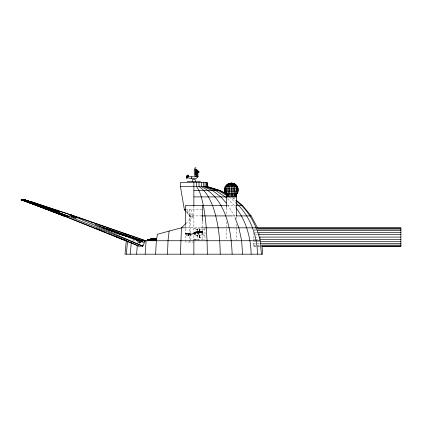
<?xml version="1.0" encoding="UTF-8"?>
<svg xmlns="http://www.w3.org/2000/svg" width="422" height="422" viewBox="0 0 422 422"><rect width="100%" height="100%" fill="white"/><g stroke="black" fill="none" stroke-linecap="round" stroke-linejoin="round"><path stroke-width="0.32" stroke-dasharray="2.11 1.58" d="M195.492 232.469L195.149 232.337L196.626 232.422M196.383 232.337L196.578 232.49M199.78 231.662L200.228 231.504L199.78 231.662L199.706 230.818L200.16 231.514M199.548 236.23C199.743 236.731 200.112 238.451 199.944 237.655M202.702 232.511L202.855 232.089L202.439 232.026L201.758 232.912L202.871 231.958L202.344 232.264C201.763 233.139 197.95 232.501 200.672 231.435L201.8 232.179L201.758 232.912L202.702 232.559L201.763 232.912L200.07 232.717L199.427 232.3L199.595 231.594L198.994 231.636L198.736 232.749C187.579 231.667 209.164 230.576 200.74 232.654L199.638 232.311L199.59 231.499L194.5 232.153L195.987 232.269M194.822 232.2L194.5 232.153L199.59 231.499L199.427 232.3L200.935 232.881L199.849 232.67L200.017 232.385L196.673 231.942L194.5 232.242L196.921 232.591L198.968 232.274L200.941 232.686M202.871 231.958L200.724 231.773L199.638 232.311L202.344 232.264L202.154 232.591L199.548 232.67L200.935 232.881L200.751 232.517L202.855 232.411M196.689 231.694L196.673 232.269L200.74 232.67M139.223 243.272L139.313 242.128L137.699 240.74L111.677 231.72M139.587 243.842L139.714 242.128L138.105 240.74L109.604 230.86M199.137 230.022L199.369 230.75L199.548 230.022M137.54 242.661L137.699 240.74A10.518 6.673 -90 0 0 143.396 242.175M199.137 236.23C199.981 237.148 199.738 238.129 199.928 237.106M107.309 229.869L139.54 241.041L139.598 240.74L139.598 241.052M141.069 241.041L141.133 240.74L141.133 241.052M141.138 241.337L141.196 241.041M141.475 241.041L141.534 240.74L141.534 241.052M141.539 241.337L141.602 241.041L141.665 241.358L103.126 228.022M141.613 241.337L141.671 241.041M141.803 241.041L141.866 240.74L141.866 241.052L97.371 225.633M124.917 234.727L142.267 240.74L142.203 241.041L95.736 224.931M199.928 230.939L199.743 231.72M202.871 231.847L202.212 232.501L200.017 232.385L202.644 232.606L201.758 232.881L202.644 232.606L202.644 232.042M157.311 239.854L157.38 239.854M199.374 231.546L198.968 232.274L199.595 231.594M199.522 236.093C198.878 235.386 199.627 237.074 199.548 235.386M141.971 241.358L142.446 240.74L141.85 241.337L101.043 227.21M142.378 241.358L142.852 240.74L142.251 241.337L98.347 226.134M199.543 230.227C198.999 230.57 199.353 229.658 199.986 231.625M186.055 223.407L193.872 215.911M199.195 235.914L199.342 235.872M201.758 232.881L202.011 232.67L200.74 232.385M195.803 232.269L194.568 232.29L195.803 232.269L195.787 231.994L195.507 232.221L195.803 232.269L195.787 231.994L194.5 232.153M199.195 229.684L199.395 229.953L199.342 229.668M195.924 232.269L197.338 232.021M194.5 232.242L198.034 232.29L198.994 231.636M196.045 232.511L196.821 232.543L197.301 231.958L196.578 232.543M197.396 232.126L195.149 232.422M200.672 231.435L200.482 232.459L202.212 232.501L201.8 232.179L202.344 232.147L201.763 231.504L200.724 232.248L199.638 232.311M199.864 237.586C200.255 237.037 199.152 237.676 200.16 237.723M200.74 232.564L202.212 232.501M194.822 232.111L194.568 232.29L195.787 231.994M200.017 232.68L200.941 232.881L199.548 232.67L202.644 232.606L202.233 232.459M198.034 232.29L196.673 231.942L199.173 231.398M194.874 240.324L198.24 239.438L198.24 240.74M199.59 231.499L199.638 232.416L202.855 232.374M200.751 232.517L198.736 232.749L197.812 232.269L197.812 232.749M199.342 236.257L199.986 237.834M197.712 229.178L197.528 229.452L196.673 229.178M197.712 235.386L197.528 235.661L196.673 235.386M201.821 232.591L200.74 232.654L200.466 232.327L201.262 232.369M197.269 231.43L197.106 229.273L197.269 231.351M227.083 205.472L235.661 205.472M202.106 209.702L185.643 209.702L190.216 215.911L190.216 216.781M201.763 215.911L189.183 215.911L189.183 242.038M233.134 215.911L235.671 215.911M193.872 216.781L189.652 216.781L189.652 215.911L186.403 212.087M187.342 227.817L200.408 227.817M193.872 228.323L200.577 228.323M254.091 229.056L256.07 229.056M204.955 229.178L196.283 229.178L194.326 228.84L194.326 228.323M196.673 229.32L197.712 229.32M197.1 230.117L197.238 229.895M254.091 230.528L256.07 230.528M202.855 232.142L202.439 232.026L202.644 232.348M254.751 232.448L256.724 232.448M199.464 232.638L199.812 232.638M199.4 232.67L202.011 232.67M193.872 233.234L204.955 233.234M185.305 233.54L193.519 233.54M193.872 233.54L198.24 233.54M186.867 233.772L189.768 233.772L189.768 234.532M185.305 233.851L193.519 233.851M193.872 233.851L198.24 233.851M193.872 234.532L204.955 234.532M255.41 234.679L257.383 234.679M186.867 235.291L191.034 235.297L191.034 234.532M204.955 235.386L196.283 235.386L194.326 235.049L194.326 234.257L198.24 233.234L198.24 234.532M196.673 235.529L197.712 235.529M197.1 235.993L197.38 235.972L197.1 236.367M254.751 237.08L258.042 237.08M193.872 239.438L204.955 239.438M253.432 239.474L254.751 239.474M255.41 239.474L258.702 239.474M193.872 239.749L198.24 239.749M132.703 240.74L143.243 240.74M139.54 241.041L143.243 241.052M103.105 228.239L140.901 241.337L143.232 241.358M259.361 241.711L253.432 241.711L253.432 246.337L260.01 246.337M193.872 242.038L185.659 242.038L185.659 240.74M139.313 242.128L143.512 242.128M253.432 243.626L259.361 243.626M253.432 245.098L259.361 245.098M253.432 246.021L260.021 246.021M200.06 232.712L200.74 232.733M195.196 232.464L196.626 232.496M199.638 232.416L200.482 232.459M202.644 232.126L202.644 232.448M108.844 228.93L110.706 229.573M128.673 235.803L130.53 236.447M102.836 226.862L110.891 229.652M113.37 230.512L121.425 233.308M125.418 234.695L133.51 237.502M134.444 237.818L140.02 239.749M94.934 224.288L122.522 233.835M125.017 234.695L143.264 241.041M70.395 215.827L72.257 216.47M95.799 224.631L122.438 233.867M70.611 216.043L76.187 217.974M94.776 224.42L122.66 234.083M123.277 234.3L142.858 241.041L142.921 240.74L142.921 241.052M71.524 216.47L75.913 218.058M71.445 216.555L76.076 218.19M97.144 225.49L142.077 241.041L142.014 241.337L100.795 227.078M71.45 216.655L76.203 218.295M72.494 217.087L76.229 218.38M73.665 217.631L76.145 218.49M103.242 228.154L141.301 241.337L140.953 240.74L141.428 241.358M104.614 228.793L139.94 241.041L140.072 240.74L140.072 241.052M199.917 230.86L199.216 230.486L200.218 231.456M199.622 231.398L200.097 231.14M200.218 237.665C198.978 237.713 200.672 238.277 200.107 237.391M233.139 197.718L235.624 199.759M232.385 197.718L235.798 200.577M229.23 196.905L235.497 202.47M227.521 198.709L234.374 205.472L235.798 207.561M199.917 237.069L199.553 237.159L199.77 237.839M199.59 237.57L199.712 237.892M227.822 204.897L234.374 215.911L234.996 217.552M186.266 211.612L189.794 215.911L189.794 216.781M141.022 241.358L140.547 240.74L140.901 241.337M187.152 209.702L190.886 215.911L190.886 216.781M189.125 209.702L191.762 215.911L191.762 216.781M259.192 233.355L261.06 239.511M138.685 243.135L138.105 240.74A10.518 6.673 -90 0 0 143.802 242.175M137.699 240.74L138.284 243.135M191.414 209.702L192.78 216.781M201.763 231.504L201.8 232.369M198.034 232.2L198.002 231.725M253.432 232.448L253.432 241.152M236.478 216.533L236.478 219.15M236.478 224.383L236.478 240.086M226.334 208.025L226.334 215.225M226.334 221.766L226.334 240.086M204.955 228.323L204.955 240.118M202.317 221.798L202.317 240.086M199.548 229.178L199.548 229.911M199.342 229.178L199.342 229.911M199.342 235.386L199.342 236.12M199.137 229.178L199.137 229.911M199.137 235.386L199.137 236.12M197.438 229.452L196.947 229.452M197.438 235.661L196.947 235.661M196.932 233.234L196.932 233.54M196.932 239.438L196.932 239.749M196.383 232.269L196.383 232.543M193.872 206.068L193.872 240.74M190.934 234.532L190.934 235.297M190.475 234.532L190.475 235.297M190.348 215.911L190.348 242.038M190.122 234.532L190.122 234.917L189.415 234.917L189.415 233.772M189.061 234.532L189.061 235.297M188.597 233.772L188.597 235.297M188.497 233.772L188.497 235.297M188.244 235.65L188.244 233.419L186.867 233.419L186.867 235.65L188.344 235.608L188.344 233.456L186.967 233.456L186.967 235.608M185.427 225.063L185.427 240.086M142.267 240.74L142.267 241.052M142.14 241.052L142.14 241.358M141.734 241.052L141.734 241.358M141.259 241.052L141.259 241.358M199.2 236.726C199.759 236.768 199.21 236.141 199.216 236.695M199.595 236.647L199.231 236.811L199.595 236.647M140.479 240.74L140.415 241.041L140.479 240.74M197.707 232.39L197.206 232.569L197.707 232.39M196.578 232.422L196.299 232.337L196.578 232.422M197.296 235.476L197.143 237.633L197.296 235.476M193.519 233.234L185.305 233.234L185.305 234.532L193.519 234.532L193.519 233.234M201.821 232.501L200.724 232.248L201.821 232.517M196.816 232.543L196.747 232.269L196.821 232.543"/><path stroke-width="0.63" d="M150.227 239.622L150.227 239.295L152.01 238.884M236.23 196.905L236.23 194.885C240.556 190.892 237.243 182.9 231.362 183.132L231.351 196.905M180.437 254.181L181.46 227.817L185.596 223.85M152.695 240.387L152.363 240.345L153.729 240.556L153.761 240.06L155.998 240.171L153.381 239.11C141.671 239.738 150.427 240.609 155.122 240.282L154.489 240.086M149.599 239.802L147.911 240.097L150.543 240.134L149.836 240.187M149.43 240.049L148.602 239.944M152.442 239.485L154.183 239.184L155.998 240.171L151.266 239.944L150.907 240.424L148.834 239.944L148.845 239.464L150.907 239.047L152.511 239.174L153.376 239.986L154.911 240.192L155.127 239.823L154.178 239.179L150.818 239.311M167.513 254.181L168.019 240.74L169.143 231.05L181.46 227.817L186.688 227.817M197.702 173.437L196.088 173.437L195.555 172.028L196.088 170.615L197.702 170.615L196.525 172.028L197.702 173.437L198.013 176.765L196.293 174.845L199.11 172.028L196.293 169.206M155.602 254.181L156.34 240.74L157.427 234.279L169.143 231.05M145.168 254.181L146.102 240.74M153.729 240.556L152.869 240.345L153.175 240.345L152.627 239.976L152.616 239.269L152.184 239.311L152.105 240.345L152.6 240.392M153.787 239.522L153.054 239.179L151.941 239.448L152.184 239.11L154.178 239.179L154.383 239.501L156.53 239.2L154.383 239.501L154.447 238.857L153.866 239.538L153.713 239.147L154.447 238.857L155.57 238.857L156.52 239.501L156.53 239.2L154.774 238.789L150.765 239.348C143.997 240.187 156.193 237.892 155.291 239.395C154.241 239.707 156.82 239.606 154.563 240.266L155.159 239.379L156.657 239.696L155.449 240.266L155.117 239.633L154.489 239.701L155.122 240.234C154.368 239.928 155.924 240.308 154.357 240.556L155.138 239.522M37.247 205.63L64.962 216.354L139.007 246.131L142.805 246.131L142.894 244.987M136.601 254.181L137.335 245.219M152.273 239.174L150.839 239.205L150.612 239.944L151.967 239.965L152.184 239.311M130.234 254.181L131.284 242.661M126.315 254.181L127.549 241.379M126.315 240.74L124.991 254.181L262.758 254.181L261.988 246.337L400.9 246.337L400.9 227.817L201.062 227.817M154.563 240.266L155.312 239.443M154.774 239.87L155.201 240.329L152.627 239.976L152.511 239.174L148.465 239.965L152.511 239.174L153.339 240.092L154.188 240.192L154.178 239.179L155.127 239.823L156.14 239.765M155.882 239.379L156.261 239.738L156.509 239.311C155.908 240.957 155.992 238.441 155.317 240.086L156.515 239.96L155.882 239.379L156.509 239.311L155.57 238.857L155.465 239.147L153.576 238.789L152.521 239.369M153.038 240.355L153.735 240.345C151.989 239.548 156.731 240.181 155.713 240.044C155.233 240.661 157.021 238.926 155.296 239.464L154.784 240.086L154.921 239.828M155.929 239.48L156.256 239.443L156.193 239.912M156.14 239.496L156.604 239.865L156.093 239.865M226.487 196.905L226.487 194.885C216.977 179.756 245.472 179.535 236.062 194.885L236.062 196.905M151.392 239.174L154.009 238.947L152.79 238.852L149.857 239.538L151.635 239.174M151.371 239.079L150.949 239.554L152.695 238.947L152.426 239.654L152.806 238.752L153.666 238.852M151.007 239.802L150.543 240.134M192.253 181.676L192.696 179.313L195.054 179.313L195.497 181.676M150.074 239.575L151.25 239.216M152.616 239.269C151.904 241.099 149.947 238.488 148.723 239.67C149.045 239.306 152.057 239.084 153.175 240.345M154.784 240.086L155.544 239.765M28.074 202.08L28.01 202.381L64.962 216.354L68.76 216.354L142.805 246.131L145.295 240.74L70.949 214.967L31.872 202.08L31.74 202.381L23.938 199.522L24.349 199.822M50.376 208.816L23.537 199.522L31.333 202.381L31.397 202.08L23.537 199.522L22.936 200.123L34.04 203.968M149.958 239.369L148.676 239.896M155.75 240.234L154.088 239.918L153.381 239.11L153.376 239.986L156.103 240.023L154.61 240.282M152.389 239.221L151.619 240.424L151.266 239.944L147.452 239.965L148.739 239.944M148.824 240.012L148.924 240.097M151.973 239.875L148.465 239.786L149.478 240.187L148.634 240.187M150.032 240.012L150.301 240.165L148.175 240.097M150.09 240.187L150.243 239.944M150.158 240.187L150.306 239.944M154.71 240.345L153.339 240.092L155.892 240.266L154.088 239.918L155.713 240.044M155.976 239.812L156.625 239.918L155.317 240.086M152.21 238.989L152.215 239.627L152.579 238.899M195.323 174.845L196.847 172.028L195.323 169.206M155.307 240.044L153.376 239.986L153.698 239.448L154.494 239.506L154.911 240.192L155.117 239.633M196.837 170.615L195.982 172.028L196.837 173.437M235.571 196.905L235.571 194.885C239.089 191.039 236.974 183.312 231.362 183.132L230.903 183.364C228.571 187.505 229.99 192.453 230.09 196.905M152.215 239.627L152.695 238.947M197.322 170.615L196.304 172.028L197.322 173.437M195.75 174.845L197.923 172.028L195.75 169.206M152.79 239.506L153.054 239.179M152.943 239.601L153.576 238.789L153.713 239.147M152.231 238.884L147.452 239.786L148.723 239.67M196.072 174.845L198.567 172.028L196.072 169.206M151.999 239.664L152.79 238.852M149.588 240.266L149.921 239.944L148.834 239.944L149.689 240.266M152.901 239.079L153.249 238.752M151.503 239.401L151.857 239.074M234.796 196.905L234.796 194.885C242.223 179.139 219.292 180.205 227.136 194.885L227.136 196.905M195.375 176.765L196.008 176.232L196.293 174.845L198.087 174.845M149.805 239.944L150.448 240.012M232.617 183.364C225.754 182.805 228.455 192.986 228.919 196.905M150.517 239.622L150.934 239.316M150.58 239.622L151.002 239.316M149.599 239.633L148.475 239.918L149.367 239.67L150.063 240.266L148.987 239.896L149.367 239.67L148.955 240.012M149.689 239.696C149.372 240.751 148.565 238.952 149.562 239.965M149.367 239.67L149.219 240.187L149.805 239.802M149.805 239.875C149.383 240.582 148.95 239.759 149.694 239.944L149.003 239.828M150.337 240.134L150.828 239.77M150.527 240.218L151.007 239.875M150.385 239.575L150.765 239.348L150.775 239.622M150.564 239.464L149.863 239.464L151.53 239.353M29.107 202.112L21.638 199.522L21.1 199.822L36.044 205.166L31.75 203.504M24.756 200.471L22.039 199.522L21.501 199.822L29.16 202.47M230.897 183.364L231.362 183.132C236.652 185.422 234.247 192.574 233.788 196.905M155.998 240.171L154.848 239.96L155.491 239.912M228.381 184.055L229.816 183.364M148.824 239.67L149.504 239.374M149.045 239.67L150.839 239.205M150.443 239.348L151.134 239.047M150.665 239.348L151.35 239.052M149.156 239.464L148.813 239.511L150.227 239.295M150.385 239.501L150.765 239.348M149.024 240.134L148.729 240.097M155.449 240.266L156.551 239.701M188.091 175.225C189.061 180.041 188.755 172.129 186.445 176.391L186.645 177.124M187.69 175.578L188.149 175.452M187.959 176.565L188.418 176.443M187.373 176.929L188.507 176.623M187.954 176.813L187.626 175.584M230.465 183.364L232.248 183.364M149.974 239.401L153.028 238.852M36.192 205.045L21.1 199.822C24.629 200.64 28.047 203.578 31.808 202.381L68.76 216.354L70.949 214.967L142.805 246.131M232.612 196.905C232.712 192.448 234.11 187.516 231.82 183.364L231.362 183.132C226.181 183.892 225.316 191.177 227.912 194.885L227.912 196.905M231.82 183.364L231.362 183.132C225.538 182.995 222.531 190.934 226.656 194.885L226.656 196.905M149.003 240.097L149.214 240.187M155.127 239.823L154.811 239.854C156.973 240.055 154.964 240.809 154.747 239.833L155.111 240.049M149.003 239.918L148.465 239.965L150.232 240.266L151.967 239.965M155.365 239.96L155.296 239.464L155.465 239.78M149.309 239.622L149.045 239.601M148.001 240.055L148.955 240.187M196.008 167.819L195.038 167.819L195.18 168.515L194.653 168.515L194.8 169.206L194.257 169.908L194.257 174.144L194.8 174.845L194.653 175.536L195.18 175.536L195.038 176.232L196.008 176.232L196.694 176.765M195.027 172.028L199.11 172.028M186.376 177.493L191.588 178.601L195.966 178.601L198.234 176.765L186.376 176.765L186.376 178.379L187.262 178.379L187.262 177.493M187.157 181.676L200.592 181.676M229.579 183.364L233.139 183.364M227.917 184.055L234.801 184.055M226.487 185.147L236.23 185.147M225.395 186.571L237.322 186.571M207.313 186.619L207.313 182.552L180.437 182.552L180.437 186.619L207.313 186.619L220.237 190.538L225.337 193.265M224.704 188.233L238.013 188.233M224.472 190.016L238.245 190.016M193.872 190.538L220.237 190.538M224.704 191.799L238.013 191.799M225.395 193.461L237.322 193.461M226.487 194.885L236.23 194.885M193.872 196.905L236.478 196.905L236.478 215.879M29.097 202.18L22.16 199.822L23.294 199.822M226.472 205.472L185.427 205.472L185.427 224.414M236.304 205.472L242.581 205.472L251.148 215.911L257.515 227.817M180.437 186.619L184.372 209.702L185.643 209.702M201.763 215.911L232.511 215.911M236.315 215.911L251.148 215.911M257.383 228.133L400.9 228.133M257.383 229.056L400.9 229.056M257.383 230.528L400.9 230.528M258.042 232.448L400.9 232.448M258.702 234.679L400.9 234.679M259.361 237.08L400.9 237.08M260.021 239.474L400.9 239.474M147.41 239.828L147.758 239.965M155.196 239.812L156.003 239.96M147.41 239.918L147.758 239.875M153.207 240.06L155.438 240.071M152.273 240.313L152.896 240.313M143.396 240.74L260.137 240.74L261.434 254.181M260.675 241.711L400.9 241.711M260.675 243.626L400.9 243.626M261.334 245.098L400.9 245.098M261.334 246.021L400.9 246.021M155.475 239.865L155.064 239.728M148.259 240.049L147.943 240.012M148.987 239.896L149.383 239.944M155.95 240.266L155.523 240.192L155.892 240.266M49.701 210.293L64.761 216.122L28.416 202.381L29.324 202.581M150.142 240.334L149.763 240.245L150.053 240.134M28.411 201.415L34.061 203.082M150.09 240.028L150.422 240.187M27.019 200.951L30.12 201.895M22.888 199.822L24.75 200.387M26.618 200.951L29.719 201.895M22.16 199.822L25.262 200.761M24.956 200.017L32.214 202.381L32.278 202.08L71.35 214.967L145.701 240.74M156.187 239.87L156.588 240.007M58.916 211.316L32.278 202.08L37.178 203.979M91.136 222.484L92.993 223.127M122.733 233.44L124.595 234.083M58.516 211.316L23.938 199.522L48.219 207.94M31.397 202.08L44.41 206.59M30.743 202.08L32.599 202.729M27.741 201.547L29.609 202.196M33.802 203.968L22.762 199.822M33.327 203.968L22.287 199.822M28.416 202.381L32.737 203.879M30.326 202.681L68.76 216.354L31.872 202.08M23.537 199.522L31.333 202.381M29.851 202.681L66.861 216.354M22.392 200.123L22.039 199.522L23.194 199.949M21.986 200.123L21.638 199.522L23.943 200.376M29.777 202.681L32.847 203.858M35.3 204.802L64.751 216.117M29.376 202.681L64.962 216.354M37.648 205.63L39.457 206.332M41.266 207.028L48.493 209.829M65.368 216.354L126.669 241.004M115.807 236.404L117.622 237.153M120.043 238.15L121.858 238.899M123.071 239.401L126.094 240.645M96.037 228.429L97.851 229.178M99.059 229.679L105.115 232.169M108.744 233.667L111.165 234.664M112.379 235.159L139.007 246.131M22.039 199.522L23.184 199.996M21.638 199.522L23.922 200.476M25.631 201.188L27.915 202.143M71.35 214.967L75.575 216.802M226.403 194.178L219.73 190.538L207.054 186.619L207.054 182.552M227.031 195.629L218.227 190.538L206.289 186.619L206.289 182.552M154.747 239.765L155.929 240.171L154.589 240.129M236.12 200.165L242.581 205.472M236.283 200.983C248.859 210.678 256.66 225.443 260.137 240.74M235.982 202.903C250.088 215.895 257.125 235.233 257.515 254.181M226.609 197.807L215.79 190.538L205.05 186.619L205.05 182.552M154.774 238.789L155.096 239.126M155.892 239.184L156.209 239.538M226.203 203.019L220.933 196.905L212.514 190.538L203.378 186.619L203.378 182.552M184.372 209.702L185.59 211.132M184.694 209.702L185.48 210.657M236.156 208.078C246.295 221.17 250.768 237.802 251.148 254.181M155.75 239.464L155.892 239.802M152.184 239.11L152.321 239.469M234.996 217.552L238.873 227.817L241.648 240.74L242.581 254.181M187.626 175.584L187.954 176.813M232.142 254.181C231.288 229.668 225.849 198.398 201.341 186.619L201.341 182.552M220.237 254.181C220.036 237.686 218.137 221.054 212.514 205.472C209.481 198.308 205.862 190.86 199.015 186.619L199.015 182.552M207.313 254.181C207.197 237.876 206.311 221.529 203.378 205.472C201.816 198.978 200.656 192.052 196.494 186.619L196.494 182.552M226.334 196.905L226.334 207.371M202.317 205.472L202.317 221.144M193.872 182.552L193.872 205.852M193.872 240.74L193.872 254.181M191.588 176.765L191.588 178.601M187.495 176.765L187.495 177.493M145.295 240.74A10.518 6.673 -90 0 1 144.382 241.574M150.374 240.097L149.203 240.055L150.374 240.097M195.676 172.028L194.969 173.442L196.847 172.028L194.969 170.615L195.676 172.028M151.081 240.065L150.501 240.245L151.081 240.065M187.067 175.858L187.315 176.987L187.067 175.853M23.948 199.822L22.936 200.123L31.808 202.381L23.948 199.822M149.156 239.643L148.845 239.643L149.156 239.643"/></g></svg>
